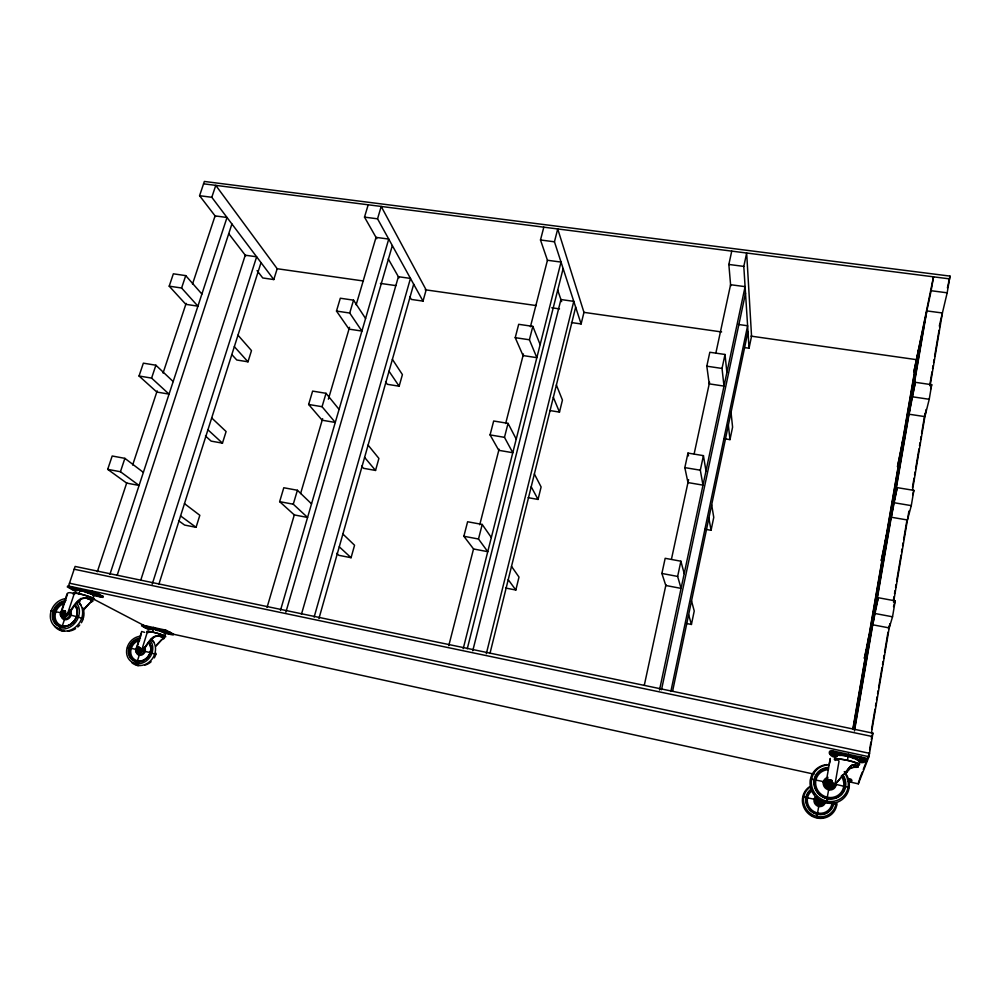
<?xml version="1.0" encoding="UTF-8"?>
<svg xmlns="http://www.w3.org/2000/svg" width="1000" height="1000" viewBox="0 0 1000 1000"><rect width="100%" height="100%" fill="white"/><g stroke="black" fill="none" stroke-linecap="round" stroke-linejoin="round"><path stroke-width="1.5" d="M837.862 755.462L838.5 755.188A9.6 1.312 12 0 1 847.887 756.062L847.65 760.35A12.812 1.713 12.1 0 1 859.4 764.362L859.225 764.862A12.812 1.713 12.1 0 1 857.625 765.088M866.112 759.862L865.913 761.038L852.25 758.112M871.6 729.237L874.987 709.212M875.5 706.137L876.025 703.05M876.55 699.975L877.062 696.888M877.588 693.812L878.112 690.725M878.625 687.65L882.013 667.613M882.537 664.538L883.05 661.45M883.575 658.375L884.1 655.288M884.613 652.212L888 632.188M888.525 629.1L889.05 626.025M893.475 599.837L893.988 596.75M894.513 593.675L895.037 590.588M895.55 587.513L896.075 584.425M896.6 581.35L901.025 555.15M901.55 552.075L902.062 549M902.588 545.913L903.112 542.837M903.625 539.75L907.013 519.725M912.487 487.375L914.05 478.125M914.562 475.05L915.088 471.962M915.612 468.888L918.988 448.862M919.513 445.775L920.037 442.7M920.55 439.613L921.075 436.538M921.6 433.45L924.987 413.425M929.675 385.7L932.013 371.825M932.537 368.75L933.05 365.662M933.575 362.587L934.1 359.5M934.613 356.425L939.05 330.238M939.562 327.15L940.088 324.075M871.438 733.012L889.912 623.7M893.538 602.238L908.925 511.112M912.513 489.925L926.087 409.538M930.188 385.3L942.4 312.987L926.838 310.912L854.438 731.012M868.6 755.688L869.112 752.663M869.625 749.638L870.9 742.062M849.175 781.838L858.337 783.838L868.95 756.712L872.913 733.162L75.113 566.438L68.537 586.025L67.575 586.075M878.263 597.725L872.738 624.788L889.2 627.913L892.537 616.8L895.225 600.862L878.263 597.725L875.4 609.375M897.225 487.638L891.275 517.238L907.425 519.987L911.287 505.625L913.863 490.375L897.225 487.638L893.812 502.488M915.35 382.312L909.025 414.212L924.887 416.625L929.225 399.288L931.688 384.7L915.35 382.312L911.462 400.075M939.338 325.913L947.175 292.812L950 276.1L204.363 181.45L199.575 195.7L215.6 216.575M826.338 802.475L829.137 787.013M858.337 783.838L858.838 780.888M848.2 755.413L848.4 754.237M852.8 729.287L917.362 355.5M853.138 728.75L918.575 349.787M854.525 728.863L925.462 317.375M931.125 290.725L933.512 276.837L913.85 372.025L931.125 290.725L947.175 292.812M834.013 785.8L834.9 784.9L839 761.35L838.413 760.2L836.862 760.05A11.85 1.575 12.1 0 0 835.125 760.475M832.125 802.562L831.762 804.675A12.725 12.1 41.8 0 1 818.637 813.188L816.5 812.7A12.725 12.1 41.8 0 1 807.312 799.212L807.688 797.113A12.725 12.1 41.8 0 1 812.55 790.438M833.85 802.475L833.425 804.862A14.425 13.7 41.8 0 1 818.562 814.513L816.125 813.975A14.425 13.7 41.8 0 1 805.738 798.688L806.162 796.312A14.425 13.7 41.8 0 1 811.663 788.763M836.038 802.775L835.562 805.537A16.663 15.838 41.8 0 1 818.375 816.688L815.562 816.062A16.663 15.838 41.8 0 1 803.55 798.4L804.05 795.65A16.663 15.838 41.8 0 1 810.413 786.925M836.975 803.45L836.462 806.388A17.725 16.838 41.9 0 1 818.175 818.25L815.188 817.575A17.725 16.838 41.9 0 1 802.425 798.787L802.95 795.875A17.725 16.838 41.9 0 1 809.725 786.6M816.737 817.575L816.925 816.625M829.812 752.1L829.613 753.263L840.163 755.525M829.112 764.85L830.05 759.887M816.812 797.987L816.25 801.15A1.713 1.625 42 0 0 817.6 803.188L820 803.725A4.325 4.112 41.6 0 0 824.262 802.2L824.625 801.663M819.45 802.35L819.862 800.037L817.225 799.525L818.2 799.938M816.963 816.375L819.15 804M835.975 782.188A6.625 6.288 38.9 0 1 836.188 784.412L836 785.512A6.625 6.288 38.9 0 1 829.163 789.938L828.05 789.688A6.625 6.288 38.9 0 1 823.238 782.712L823.438 781.612A6.625 6.288 38.9 0 1 828 777.3M829.638 761.888L830.3 758.425L825.837 783.812A1.938 1.837 39.1 0 0 827.375 786.1L830.1 786.7A4.9 4.65 38.6 0 0 834.912 784.975L836.363 783.213M806.675 796.538L806.237 799.013A13.85 13.162 41.8 0 0 816.225 813.688L818.562 814.212A13.85 13.162 41.8 0 0 832.837 804.95L833.288 802.463A18.713 17.775 39 0 1 831.175 802.725M818.238 799.75L818.238 799.712A1.663 1.587 41.7 0 0 818.462 801.263M824.375 783.238L823.225 782.738M685.888 623.375L691.425 624.462L694.237 611L691.525 600.913M705.013 529.225L711.062 530.3L713.763 517.35L711.663 504.812M724.013 438.663L729.975 439.625L732.588 427.137L731.038 412.35M749.05 348.225L751.55 336.2L746.663 253.025L743.8 266.4L749.05 348.225L744.65 347.587M670.85 691.475L747.613 325.763L738.487 324.487M672.688 690.788L747.975 331.538M659.513 690L745.1 286.65L730.588 284.713L715.825 353.237M661.513 689.737L745.525 293.15M677.638 576.425L680.888 561.213L665.175 558.3L661.888 573.462L665.8 585.487L681.075 588.387L677.638 576.425L661.888 573.462M700.312 470.2L703.425 455.637L687.975 453.088L684.825 467.612L687.962 482.575L702.987 485.138L700.312 470.2L684.825 467.612M722.025 368.45L725.013 354.475L709.825 352.262L706.812 366.188L709.225 383.862L724 386.1L722.025 368.45L706.812 366.188M828.363 783.812A1.887 1.8 38.8 0 1 828.05 782.425L826.95 781.938L828.888 779.75L831.862 780.4L832.85 783.475L831.862 780.4M644.312 685.225L665.962 584.712M671.538 558.825L688.6 479.637M694.175 453.75L709.587 382.175M730.7 286.075L728.85 264.45L731.75 251.125M902.9 439.25L897.487 466.675L900.612 452.5M826.9 782.175L828.888 779.75M827.95 785.025L830.975 785.45L827.95 785.025L826.95 781.938L832.913 783.25L830.925 785.675M886.338 535.163L881.25 560.662L883.95 548.95M830.225 780.938A1.7 1.613 38.8 0 0 828.375 783.037A1.7 1.613 38.8 0 0 831.225 783.662A1.7 1.613 38.8 0 0 830.225 780.938L830.25 780.763A1.887 1.8 38.8 0 0 828.188 783.138A1.887 1.8 38.8 0 0 831.35 783.838A1.887 1.8 38.8 0 0 830.238 780.8M830.312 780.312L829.488 785.125M948.575 282.137L950 276.1M947.4 287.9L949.538 278.875L203.562 183.812M505.737 588.05L515.825 590.025L519 577.087L511.512 566.375M528.1 497.663L538.05 499.438L541.112 486.962L534.375 474M549.675 410.513L559.487 412.1L562.438 400.075L556.388 385.012M581.112 323.963L583.962 312.362L557.725 228.95L554.45 241.8L581.112 323.963L571.45 322.562M489.963 653.45L575.662 307.15M869.087 634.975L864.35 658.375L866.612 649.338M930.588 389.137L931.688 384.7M486.325 653.725L573.775 301.35L560.925 299.538L472.762 650.8M463.2 648.725L561.025 262.075L547.45 260.262L530.425 326.763M467.262 648.775L563.138 268.587M448.775 645.675L473.537 548.95L463.862 536.263L467.612 521.75L482.212 524.45L491.337 537.513M479.738 524.763L499.075 449.188M505.662 423.5L523.462 353.975M473.537 548.975L487.762 551.675L478.5 539.012L482.212 524.45M504.475 437.337L508.05 423.375L493.675 421L490.075 434.913L498.787 450.325L512.788 452.713L504.475 437.337L490.075 434.913M529.412 339.775L532.837 326.375L518.688 324.312L515.225 337.675L523.05 355.562L536.838 357.663L529.412 339.775L515.225 337.675M547.537 260.525L540.487 239.988L543.812 227.175M912.675 494.825L913.863 490.375M336.688 553.337L338.888 555.325L351.062 557.712L354.562 545.25L342.887 534.025M361.637 466.125L363.512 468.3L375.538 470.45L378.9 458.425L368.088 445.112M385.55 381.8L387.287 384.3L399.15 386.213L402.413 374.6L392.388 359.35M423.013 301.112L426.15 289.913L381.2 206.45L377.55 218.825L423.013 301.112L411.3 299.425L409.775 296.725M318.938 618.55L413.688 284.225M314.137 617.075L410.462 278.412L398.387 276.712L301.438 614.325M285.887 612.163L392.337 245.588M280.5 610.288L388.738 239.075L376.025 237.375L356.163 304.8M267.05 607.45L294.4 514.562M300.587 493.587L322.638 418.663M328.375 399.188L349.55 327.275M293.275 504.212L297.4 490.262L283.788 487.75L279.65 501.65L294.3 514.925L307.575 517.45L293.275 504.212L279.65 501.65M322.062 406.712L326.025 393.312L312.613 391.1L308.637 404.462L322.175 420.225L335.275 422.45L322.062 406.712L308.637 404.462M349.725 313.038L353.537 300.163L340.312 298.225L336.488 311.062L349.012 329.113L361.912 331.075L349.725 313.038L336.488 311.062M893.512 606.65L895.225 600.862M376.775 238.713L364.5 217.125L368.188 204.8M156.113 653.337L155.375 655.688A14.275 12.45 -55.2 0 1 154.275 657.913M178.538 520.675L184.6 525.062L196.062 527.312L199.825 515.3L184.475 503.638M205.45 435.988L211.137 441.125L222.463 443.137L226.1 431.538L211.7 417.938M231.825 354.588L236.788 360L247.975 361.812L251.5 350.6L237.987 335.188M273.788 279.562L277.188 268.725L215.775 185.375L211.8 197.288L273.788 279.562L262.738 277.962L257.075 270.6M151.962 640.325L152.838 637.562M139.688 640.25A10.975 9.562 -55.2 0 0 131.588 647.463L131.012 649.262A10.975 9.562 -55.2 0 0 136.637 660.588L138.3 660.962A10.975 9.562 -55.2 0 0 149.925 653.487L150.712 651.325A12.425 10.825 -55.1 0 0 148.85 641.762M141.375 633.625L136.05 650.337A1.475 1.288 -55.2 0 0 136.875 652.05L138.737 652.463A3.725 3.25 -55.1 0 0 142.338 651.1C147.225 646.162 150.963 635.513 158.925 636.013A8.1 0.862 15.5 0 1 162.712 637.487L163.612 637.7A9.075 0.963 15.5 0 1 164.125 638.525L161.6 639.738L155.662 646.513M139.288 647.575L138.312 647.75L137.587 650.512A1.438 1.25 -55.1 0 0 139.637 650.238A1.438 1.25 -55.1 0 0 139.388 648.238M137.587 650.512L138.25 650.837M158.812 584.45L261.025 262.625M144.662 632.375L141.688 631.487L135.712 650.175A1.475 1.288 -55.2 0 0 136.525 651.875L138.387 652.3A3.725 3.25 -55.1 0 0 141.225 651.663L147.238 632.375A9.075 0.975 15.5 0 0 147.262 632.55M143.075 650.3L143.963 647.525M152.213 584.15L256.637 256.8L245.25 255.2L140.762 580.175M117.25 575.05L231.912 223.975M99.125 594.138L98.8 595.125L85.125 592.212M109.887 574.412L227.013 217.488L215.075 215.888L192.5 284.1M97.325 571.763L126.762 482.788M132.65 465L157.175 390.863M163.062 373.062L186.125 303.375M91.812 600.2L92.5 598.112M120.438 471.737L124.887 458.35L112.188 456L107.7 469.35L126.662 483.088L139.088 485.45L120.438 471.737L107.7 469.35M151.6 378.1L155.887 365.225L143.35 363.162L139.05 376L156.788 392.025L169.05 394.125L151.6 378.1L139.05 376M181.6 288.012L185.725 275.625L173.35 273.812L169.2 286.175L185.812 304.325L197.913 306.163L181.6 288.012L169.2 286.175M79.375 603L80.712 598.45M77.263 616.763L77.625 615.675M67.2 614.788L73.8 595.05C74.438 592.837 68 591.663 67.138 593.612L60.325 613.95A1.65 1.4 -53.7 0 0 61.188 615.837L63.238 616.275A4.175 3.55 -53.6 0 0 66.388 615.562C72.337 609.987 76.888 595.825 86.725 598.175M60.65 614.775A1.65 1.4 -53.7 0 0 61.625 616.038L63.663 616.487A4.175 3.55 -53.6 0 0 67.675 614.95L69.925 609.812M80.35 588.525L80.013 589.513L83.85 591.538M67.487 594.087L60.75 614.15A3.65 3.1 -53.6 0 0 62.725 616.737L63.263 616.862A3.65 3.1 -53.6 0 0 67.112 614.388M61.55 612.9L50.95 610.788L51.65 611.175M62.125 614.188L63.137 611.188M63.113 614.663L62.088 614.888L62.038 613.962M64.125 611.663L63.5 610.65L62.938 611.275M71.862 588.312L71.537 589.3L77.575 590.588A8.3 1 16 0 1 81.337 590.425L81.475 590.45A8.3 1 16 0 1 91.5 593.587L93.275 594.775A9.137 1.087 16 0 1 93.15 595.513M871.338 737.463L872.913 733.162M871.3 739.338L872.35 736.513L74.175 569.225M865.575 761.25L866.65 758.45L865.987 758.125L833.637 751.075C825.125 748.675 830.763 759.4 837.05 756.65M859.4 779.438L862.212 772.188M863.275 769.45L869.513 753.325L69.475 583.212M68.513 614.075C73.325 608.587 77.838 597.312 86.325 598.188M141.988 650.925C146.7 646.225 150.988 633.975 159.312 636.025A9.075 0.963 15.5 0 1 163.562 637.675L164.175 635.8L163.325 635.612M139.4 639.263A11.938 10.388 -55.2 0 0 130.588 647.113L129.963 649.062A11.938 10.388 -55.2 0 0 136.088 661.375L137.475 660.775L139.238 655.2L138.112 652.738M63.35 630.6C66.825 632.525 56.2 630.062 60.512 626.688L62.362 625.812L64.425 619.65L62.987 616.8M834.513 759.55L834.45 759.262A4.975 4.713 35.2 0 1 836.925 755.812L837.487 755.45A10.575 1.438 12 0 1 847.825 756.413L848.238 756.5A10.575 1.438 12 0 1 857.925 759.825L858.288 760.387M834.45 759.262L834.638 759.038A12.812 1.713 12.1 0 1 847.15 760.238L847.4 760.288M837.562 781.612L842.837 775.312M840.525 778.112L834.9 784.9M849.062 769.5L850.013 768.337M849.575 768.988L845.225 774.125M842.6 775.5L845.263 772.312M845.275 774.163L847.013 772.075M845.212 772.475L850.45 766.188M847.575 769.675L852.425 764.812L855.662 765.35A11.85 1.562 12.1 0 1 855 767.288L851.087 767.625M156.788 644.737L163.225 638.25A8.1 0.862 15.5 0 0 162.763 637.513M836.562 805.15L836.263 804.287L831.95 803.612M856.938 759.55L857.062 759.163A9.6 1.312 12 0 0 848.263 756.137L848.075 756.1M136.4 650.85L138.425 651.3L140.05 649.613L139.637 647.475L137.613 647.025L135.988 648.713L136.4 650.85L139.088 651.612L140.7 649.938L139.637 647.475M62.387 610.413L60.562 612.288L61.8 615.037L64.025 615.525L65.85 613.65L65.438 611.3L62.387 610.413L65.438 611.3M60.975 614.637L63.2 615.125L65.025 613.263L64.625 610.9M83.1 609.825L91.688 600.975A9.15 1.062 16 0 0 86.4 598.225M83.413 610.262L90.062 602.725L92.713 601.287A10.25 1.188 16 0 0 86.8 598.212M138.95 665.512C136.188 666.787 133.475 661.625 136.988 661.575M73.737 594.113L73.55 594.263A10.25 1.2 16 0 0 73.662 594.513M154.512 629.05L153.787 629.35A3.762 1.737 -75.2 0 0 152.262 631.975L152.088 631.938A9.8 1.05 15.5 0 0 147.25 631.912L148.512 632.562M849.963 768.512L853.675 767.175M848.525 788.562L848.512 787.325L834.412 784.038M850.788 765.913L852.362 765L854.675 765.25A10.588 1.4 12.1 0 1 854.087 766.988M165.787 631.512L162.7 630.688L165.812 631.475M171.137 634.362L168.113 633.513L171.175 634.325M863.525 760.55L862.5 760.5M151.55 629.475L149.812 629.175A8.088 0.887 15.5 0 1 153.963 629.225L154.1 629.25M829.887 751.812L863.05 758.587C870.288 759.2 862.837 765.312 858.888 761.338M76.438 616.362L83.338 618.925L82.638 620.275A15.95 13.587 -53.7 0 1 81.375 622.75M150.175 652.35L155.75 654.513M835.487 754.65L834.325 754.475M825.725 782.075L811.425 779.163L810.462 779.975M816.162 799.613L803.05 796.925L803.462 798.037M835.6 752.3L836.4 752.288L835.45 751.875M863.575 758.275L864.4 758.263L863.462 757.862M199.575 195.7L211.8 197.288M364.5 217.125L377.55 218.825M540.487 239.988L554.45 241.8M728.85 264.45L743.8 266.4M276.962 268.7L363.413 280.988M380.4 283.412L395.838 285.6M425.175 289.775L536.337 305.587M551.775 307.787L559.5 308.888M584.2 312.4L721.612 331.95M750.938 336.112L916.15 359.613M912.85 396.85L929.225 399.288M848.6 781.4L849.525 781.438L848.475 781.038M894.6 502.812L911.287 505.625M463.862 536.263L478.5 539.012M875.537 613.6L892.537 616.8M69.275 586.163L68.537 586.025L868.95 756.712M101.463 596.225L103.338 596.438L91.475 590.9M100.475 595.675L99.388 595.45M833.713 751.488L832.337 751.525M861.725 757.475L860.163 757.325L861.575 757.887M74.45 594.237L73.775 593.85A11.075 1.3 16 0 1 78.587 593.587L78.963 593.663A11.075 1.3 16 0 1 92.362 597.837L93.888 598.638A11.075 1.3 16 0 1 92.925 599.5M171.75 633.862L173.512 634.1L165.9 630.15L141.888 625.05L145.338 626.85L145.062 627.737L153.3 629.538M170.787 633.387L171.45 633.462L170.425 633.025M847.513 778.913L850.125 779.65L847.412 779.225M848.188 781.625C851.712 783.975 853.65 778.363 849.075 778.938M152.262 631.975L152.438 632.013A9.8 1.05 15.5 0 1 164.163 635.612L165.387 636.263A9.8 1.05 15.5 0 1 164.15 636.838M71.75 587.425L73.175 587.537M87.912 593L92.925 594.725A4.237 3.625 -52.7 0 1 93.225 598.263L90.538 597.688M92.912 595.45L103.012 597.425L93.588 592.525L67.25 586.9L75.775 591.512M857.237 764.15L858.475 764.425L858.05 766.912L856.812 766.637M91.775 600.175L90.875 600M144.55 625.675L147.012 626.438L144.575 625.938M165.438 630.538L163.012 629.763L166 630.5M166 631.35L170.138 632.263L169.862 633.15L158.812 630.737M848.775 780.325L851.7 780.962M159.975 631.175L164.788 632.762A8.088 0.887 15.5 0 1 164.412 633.288M171.425 633.8L814.062 774.163M164.338 633.2L173.238 634.987L164.938 630.85L141.525 625.85L148.475 629.513M828.825 779.987L831.8 780.638M63.863 612.962L65.85 613.65L64.987 613.462A1.613 1.363 -53.6 0 1 64.513 614.163M76.6 616.688L67.763 614.263M164.713 636.638A9.075 0.975 15.5 0 0 156.237 633.05A9.075 0.975 15.5 0 0 147.85 632.038L148.688 632.225A8.1 0.875 15.5 0 1 150.712 631.912M827.4 785.975L830.125 786.575M61.775 626.7L62.775 626.912A13.338 11.35 -53.7 0 0 64.85 626.975M828.45 798.587L825.8 798A15.662 14.875 38.9 0 1 814.463 781.475L814.95 778.65A15.688 14.887 38.9 0 1 828.375 768.1M140.3 647.8L137.613 647.025M826.65 802.438L830.625 803.325M140.05 649.613L140.7 649.938L135.988 648.713L136.65 649.025M136.387 649.5L127.525 647.5M150.213 652.588L142.275 650.75A3.625 3.15 -55.1 0 1 138.438 653.213L137.9 653.088A3.625 3.15 -55.1 0 1 136.037 649.35L136.363 648.787A3.262 2.837 -55.1 0 1 137.338 647.4M81.188 590.388L80.6 590.75A4.2 2.163 -74.9 0 0 78.787 593.625M816.263 813.5L818.587 814.025M154.25 628.987L154.388 629.025A7.35 0.812 15.5 0 1 163.287 631.75L164.537 632.762A3.8 3.325 -54.2 0 1 164.862 635.962M153.812 629.188L153.963 629.225A8.088 0.887 15.5 0 1 163.775 632.225L164.35 632.513A7.35 0.812 15.5 0 0 164.213 632.238M92.513 591.85L91.425 591.525M99.537 595.112L100.712 595.513M830.2 753.85L829.538 753.525M63.2 615.125L64.025 615.525M138.425 651.3L139.088 651.612M136.65 648.8A1.288 1.125 -55.1 0 1 138.663 648.112A1.288 1.125 -55.1 0 1 138 650.212A1.288 1.125 -55.1 0 1 136.65 648.8A1.438 1.25 -55.1 0 1 138.887 648.062A1.438 1.25 -55.1 0 1 138.138 650.413A1.438 1.25 -55.1 0 1 136.637 648.825L136.775 648.85A1.438 1.25 -55.1 0 1 139.012 648.125A1.438 1.25 -55.1 0 1 138.275 650.475A1.438 1.25 -55.1 0 1 136.775 648.888A1.288 1.125 -55.1 0 1 138.775 648.175A1.288 1.125 -55.1 0 1 138.112 650.275A1.288 1.125 -55.1 0 1 136.775 648.85M61.388 612.675L60.562 612.288L61.262 612.35A1.45 1.225 -53.6 0 1 63.487 611.587A1.45 1.225 -53.6 0 1 62.713 613.925A1.45 1.225 -53.6 0 1 61.262 612.35A1.613 1.375 -53.6 0 1 63.75 611.538A1.613 1.375 -53.6 0 1 62.888 614.138A1.613 1.375 -53.6 0 1 61.262 612.388L64.162 613.075M92.725 594.462L92.013 594.113A9.137 1.087 16 0 0 81.512 590.775A9.137 1.087 16 0 0 76.287 590.525M86.3 597.537L88.787 598.825M93.45 599.05L146.05 626.562M157.425 630.438L153.325 628.275L153.613 627.375L156.337 628.825M155.387 629.55L157.413 630.612M151.012 629.212L150.612 628.987A7.35 0.812 15.5 0 1 154.388 629.025M74.625 594.1L74.35 593.95A10.25 1.2 16 0 1 84.1 595.075A10.25 1.2 16 0 1 92.888 599.275M180.575 515.938L196.062 527.312M124.887 458.35L143.363 472.388M857.525 759.675L857.788 760.25A10.575 1.438 12 0 1 857.275 760.387M207.925 429.8L222.463 443.137M339.275 546.8L351.062 557.712M155.887 365.225L173.175 381.55M297.4 490.262L311.537 503.862M234.338 346.65L247.975 361.812M185.725 275.625L201.887 294.05M364.6 457.413L375.538 470.45M326.025 393.312L339.075 409.387M228.8 233.762L245.763 255.863M508.225 579.65L515.825 590.025M389.025 371.225L399.15 386.213M353.537 300.163L365.575 318.512M388.288 258.95L399.025 277.838M531.213 486.788L538.05 499.438M508.05 423.375L516.237 439.125M553.337 397.337L559.487 412.1M532.837 326.375L540.15 344.588M817.225 799.525C816.787 802.775 821.4 804.163 822.475 800.7L821.462 800.475A1.675 1.587 41.7 0 1 819.163 801.55A1.675 1.587 41.7 0 1 818.587 799.013M557.612 289.875L561.638 301.625M688.625 614.725L691.425 624.462M680.888 561.213L684.212 573.6M687.975 453.088L688.525 455.875M708.875 518.1L711.062 530.3M703.425 455.637L705.987 470.962M728.363 425.138L729.975 439.625M725.013 354.475L726.888 372.5M821.062 801.4A1.675 1.587 41.7 0 1 820.375 801.85M819.525 801.888A1.675 1.587 41.7 0 1 818.763 801.488M818.475 801.162A1.675 1.587 41.7 0 1 818.325 799.55M820.025 803.625A4.325 4.112 41.6 0 0 823.45 802.938L824.237 802.15A4.75 4.513 41.8 0 1 819.312 805.413L818.512 805.225A4.75 4.513 41.8 0 1 815.088 800.2L815.225 799.425A4.75 4.513 41.8 0 1 816.425 797.412M821.3 800.4A1.5 1.425 41.7 0 1 819.412 801.45A1.5 1.425 41.7 0 1 818.525 799.4M823.512 802.362A4.2 4 41.8 0 1 819.425 804.513L818.725 804.362A4.2 4 41.8 0 1 815.688 799.912L815.812 799.212A4.2 4 41.8 0 1 816.862 797.438M825.238 802.625A5.863 5.562 41.8 0 1 819.212 806.538L818.225 806.312A5.863 5.562 41.8 0 1 814 800.113L814.163 799.15A5.863 5.562 41.8 0 1 815.638 796.675M806.65 796.725A13.85 13.162 41.8 0 1 811.95 789.475M822.825 802.675A3.787 3.6 41.8 0 1 819.475 804.062L818.838 803.925A3.787 3.6 41.8 0 1 816.1 799.925L816.213 799.3A3.787 3.6 41.8 0 1 817.163 797.688M823.8 817.45A16.562 15.738 41.9 0 1 818.175 817.65M812.725 815.925A16.562 15.738 41.9 0 1 810.275 814.4M855.612 764.538A10.588 1.412 12.1 0 1 854.513 764.5M855.1 762.775A10.588 1.412 12.1 0 1 856.762 763.562M835.55 759.225A11.85 1.575 12.1 0 1 850.325 761.1A11.85 1.575 12.1 0 1 857.6 764.8M830.512 784.575A1.887 1.8 38.8 0 1 829.1 784.45M831.388 781.85A1.887 1.8 38.8 0 1 831.612 782.275M858.6 760.788A5 4.725 35.2 0 1 859.45 764.638M826.725 764.587A20.038 19.038 38.9 0 0 810.713 777.975L810.113 781.275A20.038 19.038 38.9 0 0 824.625 802.438L828.012 803.188A20.038 19.038 38.9 0 0 848.713 789.75L849.287 786.438A20.038 19.038 38.9 0 0 844.25 771.612M834.338 784.425A4.763 4.513 38.8 0 1 829.438 787.613L828.637 787.425A4.763 4.513 38.8 0 1 825.188 782.412L825.325 781.637A4.763 4.513 38.8 0 1 827.837 778.775M824.475 782.8A5.375 5.1 38.9 0 0 828.375 788.462L829.287 788.662A5.375 5.1 38.9 0 0 834.825 785.075L834.975 784.188A5.375 5.1 38.9 0 0 834.975 783.275M827.475 778.675A5.375 5.1 38.9 0 0 824.638 781.912L824.338 783.512A5.35 5.088 39 0 0 824.338 784.412M828.112 764.987A18.85 17.913 38.8 0 0 811.975 777.663L811.425 780.763A18.85 17.913 38.8 0 0 825.075 800.662L828.263 801.375A18.85 17.913 38.8 0 0 847.738 788.737L848.275 785.612A18.85 17.913 38.8 0 0 844.887 773.388M833.775 798.388A15.662 14.875 38.9 0 0 844.613 788.1L845.138 785.275A15.688 14.887 38.9 0 0 842.337 775.113M814.912 778.9A15.662 14.875 38.9 0 1 828.325 768.363M842.262 775.362A15.662 14.875 38.9 0 1 845.062 785.512M828.413 769.65A14.4 13.675 38.9 0 0 816.087 779.338L815.662 781.712A14.4 13.675 38.9 0 0 826.1 796.9L828.538 797.438A14.4 13.675 38.9 0 0 843.4 787.8L843.812 785.425A14.4 13.675 38.9 0 0 841.237 776.087M844.688 787.862A15.688 14.887 38.9 0 1 828.5 798.375L825.85 797.788A15.688 14.887 38.9 0 1 814.488 781.237M828.337 767.425A16.312 15.5 38.8 0 0 814.375 778.4L813.888 781.087A16.312 15.5 38.8 0 0 825.713 798.3L828.462 798.913A16.312 15.5 38.8 0 0 845.312 787.987L845.775 785.288A16.312 15.5 38.8 0 0 842.862 774.712M833.3 785.512A4.288 4.062 38.8 0 1 829.488 787.087L828.775 786.938A4.288 4.062 38.8 0 1 825.662 782.425L825.788 781.712A4.288 4.062 38.8 0 1 827.425 779.475M833.9 784.237A4.288 4.062 38.8 0 1 833.662 784.9M830.1 802.738A18.713 17.775 39 0 1 827.962 802.575M824.8 801.862A18.713 17.775 39 0 1 821.787 800.638M814.5 794.225A18.713 17.775 39 0 1 812.9 791.413M90.3 598.812A9.15 1.075 16 0 1 85.013 597.675M90.738 597.513A9.15 1.075 16 0 1 92.562 598.75M64.425 611.775A1.613 1.363 -53.6 0 1 65.013 612.663M64.2 614.425A1.613 1.363 -53.6 0 1 62.737 614.525M92.65 594.2A8.3 1 16 0 1 92.537 594.875M67.987 613.263A4.05 3.45 -53.6 0 1 67.875 613.925L67.65 614.587A4.05 3.45 -53.6 0 1 63.362 617.337L62.763 617.2A4.05 3.45 -53.6 0 1 60.675 614.412M60.675 613.75A4.05 3.45 -53.6 0 1 60.788 613.088L61 612.425A4.05 3.45 -53.6 0 1 61.325 611.8M76.762 603.225A16.062 13.662 -53.7 0 1 78.913 615.438L78.05 618.05A16.062 13.662 -53.7 0 1 61.025 628.975L58.637 628.438A16.062 13.662 -53.7 0 1 50.825 612.075L51.712 609.487A16.062 13.662 -53.7 0 1 66.137 598.587M76.888 607.25A13.338 11.35 -53.7 0 1 77.613 609.188M74.488 621.812A13.338 11.35 -53.7 0 1 72.862 623.475M60.788 626.475A13.338 11.35 -53.7 0 1 54.288 612.888L55.012 610.725A13.338 11.35 -53.7 0 1 64.9 602M75.287 606.35A12.263 10.438 -53.7 0 1 76.925 615.688M63.338 603.763A12.263 10.438 -53.7 0 0 56.137 611.138L55.475 613.125A12.263 10.438 -53.7 0 0 61.45 625.612L63.275 626.013A12.263 10.438 -53.7 0 0 76.263 617.688L77.013 615.212A13.9 11.825 -53.7 0 0 75.163 604.637M75.013 605.112A13.362 11.363 -53.7 0 1 76.787 615.275L76.075 617.45A13.362 11.363 -53.7 0 1 61.925 626.525L59.938 626.087A13.362 11.363 -53.7 0 1 53.438 612.487L54.162 610.325A13.362 11.363 -53.7 0 1 64.062 601.587M76.263 617.475A13.9 11.825 -53.7 0 1 61.537 626.912L59.475 626.462A13.9 11.825 -53.7 0 1 52.713 612.3L53.475 610.05A13.9 11.825 -53.7 0 1 65.963 600.612M60.838 613.638A3.65 3.1 -53.6 0 1 60.938 613.025M61.137 612.438A3.65 3.1 -53.6 0 1 61.425 611.875M78.112 601.825A17.075 14.538 -53.7 0 1 82.15 616.675L81.237 619.45A17.075 14.538 -53.7 0 1 63.137 631.062L60.587 630.5A17.075 14.538 -53.7 0 1 54.475 626.1M79.713 603.8A15.95 13.587 -53.7 0 1 81.337 605.538M82.613 607.587A15.95 13.587 -53.7 0 1 83.5 617.675M79.75 625.025A15.95 13.587 -53.7 0 1 77.812 627.013M75.612 628.675A15.95 13.587 -53.7 0 1 68.213 631.188M69.325 611.275A4.575 3.9 -53.7 0 1 69.938 614.763L69.688 615.5A4.575 3.9 -53.7 0 1 64.85 618.612L64.175 618.462A4.575 3.9 -53.7 0 1 61.8 615.312M70.375 610.7A5.65 4.8 -53.7 0 1 71.125 614.987L70.812 615.913A5.65 4.8 -53.7 0 1 64.85 619.738L64.013 619.55A5.65 4.8 -53.7 0 1 61.087 614.75M160.763 636.038A8.1 0.875 15.5 0 1 158.325 635.5M142.55 649.55A3.625 3.15 -55.1 0 1 142.463 650.15M136.225 648.763A3.625 3.15 -55.1 0 1 137.3 647.225M150.287 640.487A14.363 12.5 -55.1 0 1 152.438 651.538L151.7 653.9A14.363 12.5 -55.1 0 1 136.463 663.688L134.3 663.188A14.363 12.5 -55.1 0 1 126.938 648.375L127.688 646.025A14.363 12.5 -55.1 0 1 140.575 636.237M149.362 642.513A11.938 10.388 -55.2 0 1 150.35 644.075M151.037 645.825A11.938 10.388 -55.2 0 1 151.15 651.7M143.55 660.913A11.938 10.388 -55.2 0 1 141.675 661.55M139.775 661.838A11.938 10.388 -55.2 0 1 137.887 661.775M148.863 643.238A10.975 9.562 -55.2 0 1 150.5 651.688M148.7 642.175A11.95 10.4 -55.1 0 1 150.488 651.375L149.863 653.337A11.95 10.4 -55.1 0 1 137.2 661.462L135.4 661.062A11.95 10.4 -55.1 0 1 129.275 648.737L129.9 646.787A11.95 10.4 -55.1 0 1 138.725 638.925M150.075 653.363A12.425 10.825 -55.1 0 1 136.9 661.825L135.025 661.413A12.425 10.825 -55.1 0 1 128.65 648.587L129.3 646.55A12.425 10.825 -55.1 0 1 140.45 638.075M144.475 647.138A5.05 4.4 -55.2 0 1 145.225 651.025L144.963 651.862A5.05 4.4 -55.2 0 1 139.613 655.288L138.85 655.125A5.05 4.4 -55.2 0 1 136.263 649.912M136.912 648.3A5.05 4.4 -55.2 0 1 137.413 647.588M141.95 648.438A3.262 2.837 -55.1 0 1 141.988 650.037L141.812 650.575A3.262 2.837 -55.1 0 1 141.562 651.075M141.237 651.538A3.262 2.837 -55.1 0 1 138.363 652.788L137.875 652.675A3.262 2.837 -55.1 0 1 136.188 649.312M151.237 639.1A15.275 13.312 -55.2 0 1 155.137 652.55L154.35 655.062A15.275 13.312 -55.2 0 1 138.138 665.475L135.838 664.95A15.275 13.312 -55.2 0 1 131.812 662.65M152.463 640.763A14.275 12.45 -55.2 0 1 153.963 642.35M151.113 661.75A14.275 12.45 -55.2 0 1 144.775 665.138M143.562 647.675A4.1 3.562 -55.1 0 1 144.175 650.825L143.963 651.5A4.1 3.562 -55.1 0 1 139.625 654.287L139.012 654.137A4.1 3.562 -55.1 0 1 136.812 651.287M831.988 752.525L836.188 753.462L832.062 752.5M831.5 754.837L835.662 755.763L831.575 754.812M69.538 587.688L73 588.65L69.6 587.688M859.963 758.512L864.2 759.45L860.037 758.487M859.163 760.763L863.363 761.7L859.25 760.738M90.525 592.175L94 593.138L90.525 592.175M97.212 595.725L100.65 596.675L97.212 595.725M143.65 626.487L146.725 627.337L143.65 626.487"/></g></svg>
